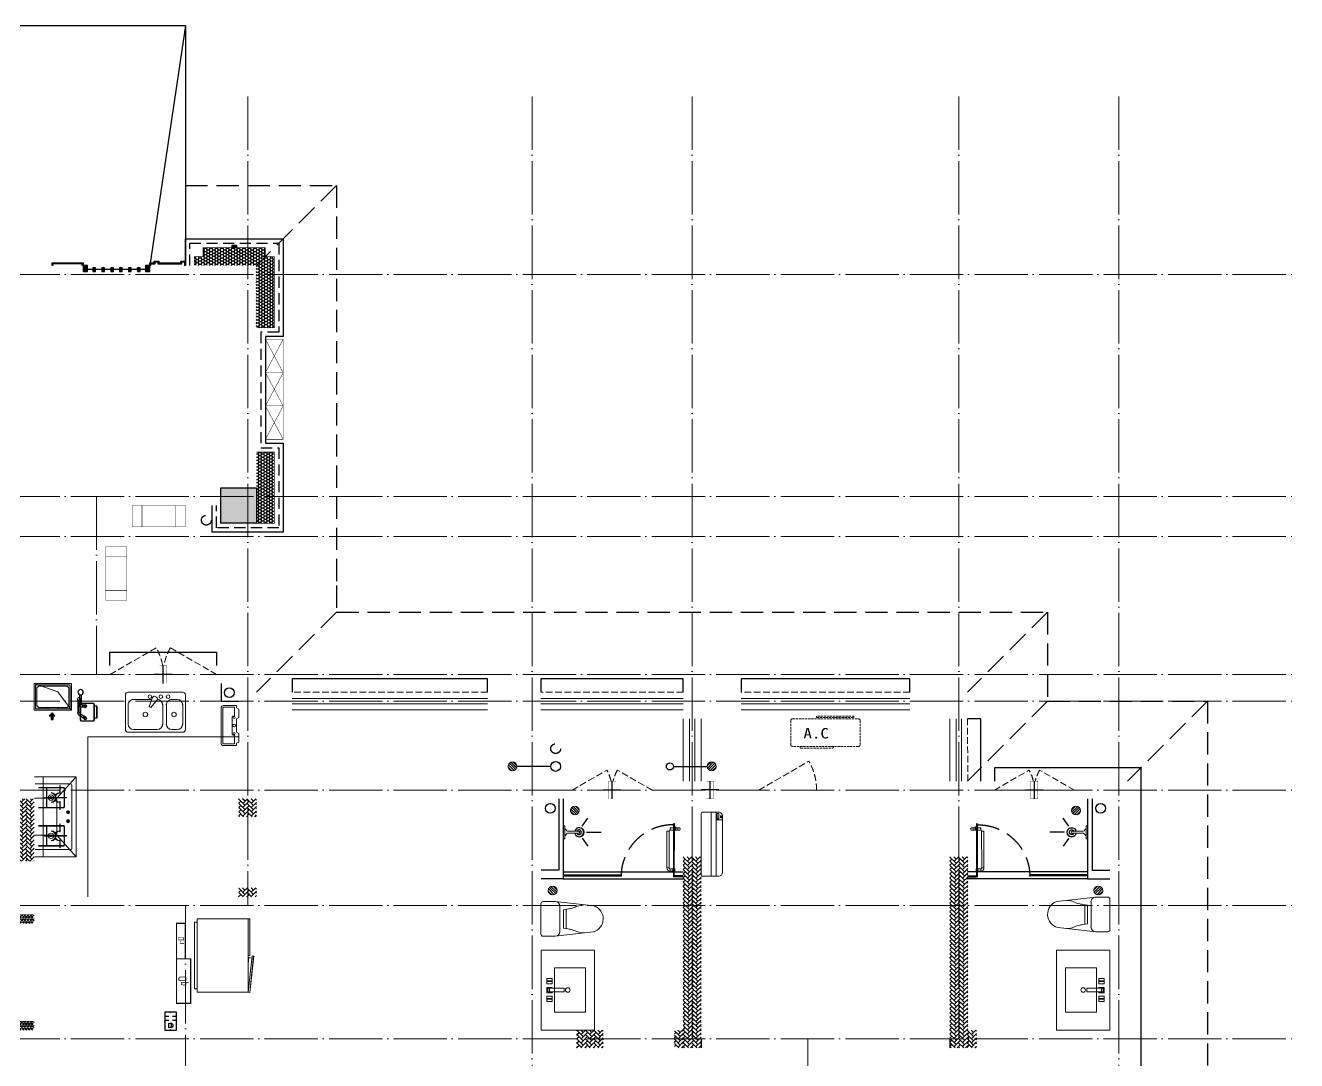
# Model space of a CAD drawing. Extents: x 27938 to 725830, y -209821 to 1628073.
# Drawn here: x 314617 to 328917, y 679314 to 690957 of the extents above; entities that cross this region are included whole.
import ezdxf
from ezdxf.enums import TextEntityAlignment as Align

# ---------------------------------------------------------------- set-up
doc = ezdxf.new("R2010")
doc.units = 0
doc.header["$LTSCALE"] = 1000
doc.header["$MEASUREMENT"] = 0
for name, pattern in [('DASH', [0.35, 0.25, -0.1]), ('DOTE', [2.42, 2, -0.2, 0.02, -0.2]), ('HIDDEN', [0.375, 0.25, -0.125])]:
    doc.linetypes.add(name, pattern=pattern)
for name, color, linetype in [('A-EQPM-MECH', 191, 'Continuous'), ('AH-FURNITURE', 1, 'Continuous'), ('EQUIP-安防', 3, 'Continuous'), ('IP-bath&kitchen-JOHNSON', 4, 'Continuous'), ('P-bath&kitchen-JOHNSON', 4, 'Continuous'), ('PUB_TEXT', 4, 'Continuous'), ('VPIPE-中水', 122, 'Continuous'), ('VPIPE-凝结', 150, 'Continuous'), ('VPIPE-废水', 31, 'Continuous'), ('VPIPE-雨水', 4, 'DASH'), ('保温', 6, 'Continuous'), ('卫生间', 6, 'Continuous'), ('建筑-排气道', 9, 'Continuous'), ('机电标识类', 1, 'Continuous'), ('看线', 251, 'Continuous'), ('立面', 73, 'Continuous'), ('立面-看线', 251, 'Continuous'), ('设备', 253, 'Continuous'), ('铝合金', 144, 'Continuous')]:
    doc.layers.add(name, color=color, linetype=linetype)
for name, color, linetype, lineweight in [('DOTE', 19, 'DOTE', 9), ('EQUIP-消防', 3, 'Continuous', 20), ('LVTRY', 1, 'Continuous', 13), ('PUB_HATCH', 8, 'Continuous', 9), ('WINDOW', 144, 'Continuous', 15), ('平面-栏杆', 135, 'Continuous', 15), ('平面-看线', 45, 'Continuous', 15), ('平面-空调室内机', 176, 'Continuous', 9), ('平面-空调预留孔', 173, 'Continuous', 15), ('空调', 76, 'Continuous', 13), ('立面-洞口示意', 152, 'Continuous', 13)]:
    doc.layers.add(name, color=color, linetype=linetype, lineweight=lineweight)
doc.styles.add('_TEL_DIM', font='SIMPLEX', dxfattribs={"width": 0.8, "height": 3.5, "bigfont": 'HZTXT'})
doc.styles.add('DIM_FONT', font='SIMPLEX.shx', dxfattribs={"width": 0.56})
doc.styles.add('房间名称', font='TSSDENG', dxfattribs={"width": 0.8, "bigfont": 'HZTXT'})
doc.styles.add('黑体', font='')
doc.styles.get('黑体').set_extended_font_data('SimHei')

# ---------------------------------------------------------------- blocks, each defined once
blk = doc.blocks.new('rrrrrrrrrrrra')
for p, q in [((-112, 459), (-112, 324)), ((253, 484), (-87, 484)), ((278, 324), (278, 459)), ((-112, 324), (-64, -103)), ((278, 324), (228, -116)), ((-59, 271), (224, 271)), ((-21, 232), (-34, 154)), ((191, 200), (-26, 200)), ((186, 232), (-21, 232)), ((186, 232), (199, 154))]:
    blk.add_line(p, q)
for centre, radius, start, end in [((-87, 459), 25, 90, 180), ((253, 459), 25, 0, 90), ((-59, 324), 53.3, 180, 270), ((224, 324), 53.3, 270, 0), ((-323, 210), 294, 333.5369, 351.4828), ((488, 210), 294, 188.5172, 206.4631), ((149, -3), 224, 158.5202, 180), ((16, -3), 224, 0, 21.4798), ((84, -64), 153, 195.0773, 340.1181)]:
    blk.add_arc(centre, radius, start, end)
blk = doc.blocks.new('A$C1E0F638F')
for points in [[(500, 435), (500, 85), (0, 85), (0, 435)], [(270, 30), (230, 30), (230, 195), (270, 195)], [(120, 0), (180, 0), (180, 60), (120, 60)], [(147, 55), (153, 55), (153, 5), (147, 5)], [(230, 30), (270, 30), (270, 10), (230, 10)], [(380, 0), (320, 0), (320, 60), (380, 60)], [(353, 55), (347, 55), (347, 5), (353, 5)]]:
    blk.add_lwpolyline(points, close=True)
blk.add_lwpolyline([(270, 60), (280, 60), (280, 0), (220, 0), (220, 60), (230, 60)])
blk.add_circle((250, 236), 26)
blk = doc.blocks.new('$lvtry$00000171')
for p, q in [((-74, 11), (-11, 74)), ((-70, -27), (27, 70)), ((-53, -53), (53, 53)), ((-27, -70), (70, 27)), ((11, -74), (74, -11))]:
    blk.add_line(p, q)
blk.add_circle((0, 0), 75)
blk.add_point((0, 0))
blk = doc.blocks.new('135')
blk.add_hatch(color=256).paths.add_polyline_path([(5, 2), (4, -1), (-5, 2), (-4, 5)])
for p, q in [((-6, 19), (-3, 19)), ((-3, 19), (-6, 19)), ((-6, 3), (5, -2)), ((-6, 3), (-5, 3)), ((-5, 11), (-5, 31)), ((5, 11), (-5, 11)), ((5, 10), (-5, 10)), ((-5, 3), (-4, 6)), ((-4, 6), (5, 2)), ((0, 0), (0, 39)), ((6, 19), (3, 19)), ((3, 19), (6, 19)), ((4, -1), (5, 2)), ((5, 11), (5, 32)), ((4, -1), (6, -2))]:
    blk.add_line(p, q)
for centre, radius, start, end in [((6, 16), 13.5, 151.0147, 204.8403), ((13, 4), 20.5, 163.0924, 182.0012), ((-6, 4), 1, 184.2275, 248.4661), ((-5, 22), 0.5, 335.7643, 151.0147), ((4, 18), 9.42, 155.7643, 171.9773), ((9, 15), 14.6, 166.278, 198.0953), ((14, 4), 19.5, 163.7443, 182.5269), ((-5, 3), 0.5, 181.9385, 247.2597), ((5, 22), 0.5, 29.8425, 204.574), ((-6, 17), 11.7, 10.475, 24.574), ((-6, 15), 12.4, 338.6449, 16.0476), ((29, 7), 24, 172.9439, 199.2318), ((-6, 16), 13.4, 334.9111, 29.8425), ((26, 6), 20.6, 169.1454, 199.9526), ((6, -1), 1.17, 247.4597, 19.9526), ((6, -1), 0.5, 247.4597, 19.2318)]:
    blk.add_arc(centre, radius, start, end)
blk.add_open_spline([(-5, 31), (-4, 31), (-2, 33), (1, 29), (3, 31), (5, 32)], degree=3, knots=[0, 0, 0, 0, 3.066329, 6.218313, 11.124135, 11.124135, 11.124135, 11.124135])
blk = doc.blocks.new('SDFAWERAWER')
at = {"layer": 'LVTRY', "color": 1}
for p, q in [((593941, -1242210), (593784, -1242595)), ((593965, -1242220), (593807, -1242604)), ((593941, -1242210), (593965, -1242220)), ((593988, -1242191), (593978, -1242214)), ((594007, -1242226), (593978, -1242214)), ((594017, -1242203), (593988, -1242191)), ((594016, -1242220), (594027, -1242193)), ((594016, -1242220), (594022, -1242223)), ((594026, -1242204), (594018, -1242222)), ((594018, -1242222), (594021, -1242220)), ((594025, -1242211), (594021, -1242220)), ((594023, -1242221), (594022, -1242223)), ((594022, -1242223), (594024, -1242222)), ((594023, -1242211), (594030, -1242194)), ((594024, -1242221), (594024, -1242222)), ((594025, -1242211), (594031, -1242197)), ((594027, -1242193), (594033, -1242195)), ((594028, -1242234), (594078, -1242255)), ((594030, -1242194), (594031, -1242197)), ((594032, -1242197), (594033, -1242195)), ((594033, -1242195), (594034, -1242197)), ((594034, -1242198), (594034, -1242197)), ((594047, -1242201), (594036, -1242229)), ((594036, -1242229), (594039, -1242230)), ((594037, -1242211), (594088, -1242232)), ((594039, -1242230), (594045, -1242214)), ((594039, -1242230), (594042, -1242228)), ((594042, -1242228), (594051, -1242205)), ((594050, -1242202), (594043, -1242218)), ((594047, -1242201), (594050, -1242202)), ((594050, -1242202), (594051, -1242205)), ((594057, -1242246), (594067, -1242223)), ((593784, -1242595), (593807, -1242604)), ((593803, -1242641), (593813, -1242618)), ((593803, -1242641), (593833, -1242653)), ((593813, -1242618), (593842, -1242630)), ((593842, -1242630), (593833, -1242653)), ((593834, -1242656), (593833, -1242653)), ((593845, -1242629), (593834, -1242656)), ((593836, -1242657), (593834, -1242656)), ((593848, -1242630), (593836, -1242657)), ((593845, -1242629), (593842, -1242630)), ((593848, -1242630), (593845, -1242629)), ((593847, -1242662), (593858, -1242634)), ((593847, -1242662), (593850, -1242663)), ((593850, -1242663), (593861, -1242635)), ((593852, -1242662), (593862, -1242637)), ((593858, -1242634), (593861, -1242635)), ((593861, -1242635), (593862, -1242637))]:
    blk.add_line(p, q, dxfattribs=at)
blk.add_lwpolyline([(593823, -1242717), (594046, -1242174), (594037, -1242170), (593814, -1242713)], close=True, dxfattribs=at)
blk.add_arc((594075, -1242240), 15.3, 281.7932, 33.7019, dxfattribs=at)
for centre, major_axis, start_param, end_param in [((593974, -1242224), (3.93, 9.6), 0, 1.570796), ((593817, -1242608), (13.5, 33.1), 1.570796, 3.141593), ((593817, -1242608), (3.93, 9.6), 1.570796, 3.141593)]:
    blk.add_ellipse(centre, major_axis=major_axis, ratio=1, start_param=start_param, end_param=end_param, dxfattribs=at)
at = {"layer": 'P-bath&kitchen-JOHNSON', "color": 8, "linetype": 'DASH'}
blk.add_arc((593810, -1242714), 586, 67.5369, 157.1325, dxfattribs=at)
at = {"layer": 'LVTRY', "color": 1, "xscale": -1, "rotation": 157.7329157530927}
blk.add_blockref('135', (594045, -1242162), dxfattribs=at)
blk = doc.blocks.new('A$C5DCB2F21')
at = {"layer": 'IP-bath&kitchen-JOHNSON', "color": 8}
for p, q in [((-68, -213), (-158, -275)), ((0, -261), (0, -425)), ((68, -213), (158, -275))]:
    blk.add_line(p, q, dxfattribs=at)
at = {"layer": 'IP-bath&kitchen-JOHNSON', "color": 250}
for centre, major_axis, ratio, start_param, end_param in [((0, -179), (-51, 0), 0.990052, -1.36297, 4.504563), ((0, -178), (-26.8, 0), 0.994812, -1.167677, 4.309269)]:
    blk.add_ellipse(centre, major_axis=major_axis, ratio=ratio, start_param=start_param, end_param=end_param, dxfattribs=at)
at = {"layer": 'LVTRY', "color": 1}
for p, q in [((74, 0), (-74, 0)), ((-10, -174), (-10, -49)), ((11, -174), (11, -49))]:
    blk.add_line(p, q, dxfattribs=at)
blk.add_lwpolyline([(74, 0), (74, -16), (-74, -16), (-74, 0)], dxfattribs=at)
for points in [[(-26, -31, -0.364142), (-38, -16, -0.020495)], [(-10, -49, 0.214893), (-26, -31, 7.649644)], [(11, -49, -0.21439), (26, -31, -7.649644)], [(26, -31, 0.364142), (38, -16, 0.020495)]]:
    blk.add_lwpolyline(points, format="xyb", dxfattribs=at)
blk.add_arc((0, -174), 10.5, 180, 0, dxfattribs=at)
for centre, major_axis, ratio, start_param, end_param in [((0, -181), (53.6, 0), 0.987577, 1.76809, 7.656688), ((-12, -165), (0, 1.43), 0.85, -1.570796, 4.712389), ((-12, -189), (0, 1.43), 0.85, 4.712389, 10.995574), ((12, -165), (0, 1.43), 0.85, 4.712389, 10.995574), ((12, -189), (0, 1.43), 0.85, 4.712389, 10.995574)]:
    blk.add_ellipse(centre, major_axis=major_axis, ratio=ratio, start_param=start_param, end_param=end_param, dxfattribs=at)
blk = doc.blocks.new('GDGDRGDGRD')
at = {"layer": 'IP-bath&kitchen-JOHNSON'}
for p, q in [((490533, 524228), (491883, 524228)), ((490533, 524193), (491183, 524193)), ((490533, 524183), (491183, 524183)), ((490533, 524148), (491883, 524148)), ((491183, 524183), (491183, 524193)), ((491883, 524183), (491783, 524183)), ((491783, 524173), (491783, 524183)), ((491883, 524173), (491783, 524173))]:
    blk.add_line(p, q, dxfattribs=at)
at = {"layer": 'IP-bath&kitchen-JOHNSON', "color": 8}
for points in [[(490533, 525048), (490533, 524148), (490283, 524148)], [(490483, 525048), (490483, 524248), (490283, 524248)]]:
    blk.add_lwpolyline(points, dxfattribs=at)
at = {"layer": 'LVTRY', "color": 1}
blk.add_lwpolyline([(490883, 522448), (490283, 522448), (490283, 523348), (490883, 523348)], close=True, dxfattribs=at)
at = {"layer": 'IP-bath&kitchen-JOHNSON'}
for name, p, rotation in [('A$C5DCB2F21', (490533, 524673), 90.008488524447), ('SDFAWERAWER', (-528536, 1449334), 22.25976934310711)]:
    blk.add_blockref(name, p, dxfattribs=dict(at, rotation=rotation))
at = {"layer": 'LVTRY', "xscale": -0.6666666667107826, "yscale": 0.6666666667107826}
for p in [(490663, 524918), (490413, 524018)]:
    blk.add_blockref('$lvtry$00000171', p, dxfattribs=at)
at = {"layer": 'LVTRY', "color": 1, "extrusion": (0, 0, -1), "xscale": -1, "zscale": -1, "rotation": 270}
blk.add_blockref('rrrrrrrrrrrra', (-490766, 523666), dxfattribs=at)
at = {"layer": 'LVTRY', "color": 1, "xscale": -1, "rotation": 270}
blk.add_blockref('A$C1E0F638F', (490347, 522649), dxfattribs=at)
blk = doc.blocks.new('FSFSFSFS')
at = {"layer": 'IP-bath&kitchen-JOHNSON'}
for p, q in [((496432, 524228), (495082, 524228)), ((495082, 524183), (495182, 524183)), ((495082, 524173), (495182, 524173)), ((496432, 524148), (495082, 524148)), ((495182, 524173), (495182, 524183)), ((496432, 524193), (495782, 524193)), ((495782, 524183), (495782, 524193)), ((496432, 524183), (495782, 524183))]:
    blk.add_line(p, q, dxfattribs=at)
at = {"layer": 'IP-bath&kitchen-JOHNSON', "color": 8}
for points in [[(496432, 525048), (496432, 524148), (496682, 524148)], [(496482, 525048), (496482, 524248), (496682, 524248)]]:
    blk.add_lwpolyline(points, dxfattribs=at)
at = {"layer": 'LVTRY', "color": 1}
blk.add_lwpolyline([(496082, 522448), (496682, 522448), (496682, 523348), (496082, 523348)], close=True, dxfattribs=at)
at = {"layer": 'IP-bath&kitchen-JOHNSON', "xscale": -1}
for name, p, rotation in [('SDFAWERAWER', (1515501, 1449334), 337.7402306568929), ('A$C5DCB2F21', (496432, 524673), 269.991511475553)]:
    blk.add_blockref(name, p, dxfattribs=dict(at, rotation=rotation))
at = {"layer": 'LVTRY', "xscale": 0.6666666667107826, "yscale": 0.6666666667107826}
for p in [(496302, 524918), (496552, 524018)]:
    blk.add_blockref('$lvtry$00000171', p, dxfattribs=at)
at = {"layer": 'LVTRY', "color": 1, "extrusion": (0, 0, -1), "zscale": -1, "rotation": 90.00000000000001}
blk.add_blockref('rrrrrrrrrrrra', (-496199, 523616), dxfattribs=at)
at = {"layer": 'LVTRY', "color": 1, "rotation": 90.00000000000001}
blk.add_blockref('A$C1E0F638F', (496617, 522649), dxfattribs=at)
blk = doc.blocks.new('rtyg7uyhg')
at = {"layer": 'LVTRY'}
for p, q in [((194235, 45489), (193621, 45489)), ((193590, 45458), (193590, 45069)), ((193621, 45131), (193621, 45346)), ((193682, 45407), (193888, 45407)), ((193896, 45430), (193858, 45326)), ((193875, 45316), (193946, 45401)), ((193926, 45440), (193940, 45432)), ((194010, 45346), (194010, 45131)), ((194051, 45131), (194051, 45346)), ((194112, 45407), (194173, 45407)), ((194235, 45346), (194235, 45131)), ((194265, 45069), (194265, 45458)), ((193858, 45326), (193875, 45316)), ((193948, 45069), (193682, 45069)), ((194173, 45069), (194112, 45069)), ((193621, 45039), (194235, 45039))]:
    blk.add_line(p, q, dxfattribs=at)
for centre, radius in [((193866, 45438), 20.5), ((193989, 45438), 20.5), ((194071, 45438), 20.5), ((193815, 45238), 25.6), ((194137, 45238), 25.6)]:
    blk.add_circle(centre, radius, dxfattribs=at)
for centre, radius, start, end in [((193621, 45458), 30.7, 90, 180), ((194235, 45458), 30.7, 360, 90), ((193682, 45346), 61.4, 90, 180), ((193916, 45423), 20.5, 60, 159.4623), ((193930, 45414), 20.5, 320.5377, 60), ((193948, 45346), 61.4, 360, 90), ((194112, 45346), 61.4, 90, 180), ((194173, 45346), 61.4, 360, 90), ((193621, 45069), 30.7, 180, 270), ((193682, 45131), 61.4, 180, 270), ((193948, 45131), 61.4, 270, 360), ((194112, 45131), 61.4, 180, 270), ((194173, 45131), 61.4, 270, 360), ((194235, 45069), 30.7, 270, 360)]:
    blk.add_arc(centre, radius, start, end, dxfattribs=at)
at = {"layer": 'LVTRY', "style": 'DIM_FONT', "width": 0.8, "flags": 9}
for tag in ['YSIZE', 'XSIZE']:
    blk.add_attdef(tag, (193928, 45488), '', height=0.5, rotation=90, dxfattribs=at)
blk = doc.blocks.new('A-Kitchen-7')
at = {"layer": 'LVTRY'}
for p, q in [((-519, 780), (-7, 834)), ((-515, 756), (-519, 780)), ((-4, 811), (-515, 756)), ((515, 756), (-515, 756)), ((-515, 756), (-515, 40)), ((-486, 761), (-485, 756)), ((-29, 767), (-112, 756)), ((-29, 767), (-35, 806)), ((-7, 834), (-4, 811)), ((515, 780), (0, 780)), ((0, 756), (0, 780)), ((515, 756), (515, 780)), ((515, 40), (515, 756)), ((-515, 40), (515, 40))]:
    blk.add_line(p, q, dxfattribs=at)
blk.add_lwpolyline([(-469, 40), (-469, 0), (469, 0), (469, 40)], close=True, dxfattribs=at)
blk = doc.blocks.new('A$C60D053AF')
at = {"layer": 'AH-FURNITURE', "color": 8}
for p, q in [((233, -90), (128, -90)), ((233, -110), (128, -110)), ((193, -71), (328, -71)), ((193, -91), (328, -91)), ((245, -129), (245, -122)), ((265, -129), (265, -122)), ((342, -97), (370, -143)), ((356, -83), (384, -129)), ((255, -281), (255, -251)), ((255, -281), (393, -281)), ((393, -281), (393, -251))]:
    blk.add_line(p, q, dxfattribs=at)
for points in [[(170, -68, 1), (170, -94), (193, -94), (193, -68)], [(234, -251), (414, -251, 0.414214), (424, -241), (424, -111, 0.414214), (414, -101), (234, -101, 0.414214), (224, -111), (224, -241, 0.414214)], [(268, -122), (268, -107, 0.414214), (248, -87), (233, -87), (233, -113), (242, -113), (242, -122)], [(242, -152, 1), (268, -152), (268, -129), (242, -129)], [(384, -161, 1), (402, -143), (386, -127), (368, -145)]]:
    blk.add_lwpolyline(points, format="xyb", close=True, dxfattribs=at)
for centre, radius in [((100, -100), 30), ((255, -152), 15), ((255, -152), 10), ((393, -152), 15), ((393, -152), 10)]:
    blk.add_circle(centre, radius, dxfattribs=at)
for radius in [40, 20]:
    blk.add_arc((328, -111), radius, 45, 90, dxfattribs=at)
blk = doc.blocks.new('FRSDFDGDGDRGDR')
at = {"layer": '平面-空调预留孔'}
for p, q in [((699612, 775044), (699612, 775441)), ((699619, 775448), (699746, 775448)), ((699727, 775349), (699740, 775349)), ((699746, 775448), (699746, 775355)), ((699720, 775342), (699720, 775143)), ((699727, 775136), (699740, 775136)), ((699746, 775130), (699746, 775037)), ((699746, 775037), (699619, 775037))]:
    blk.add_line(p, q, dxfattribs=at)
blk.add_lwpolyline([(699766, 775167), (699793, 775154), (699793, 775057), (699766, 775044), (699766, 775018), (699619, 775018, -0.414214), (699593, 775044), (699593, 775441, -0.414214), (699619, 775468), (699766, 775468), (699766, 775441), (699793, 775428), (699793, 775332), (699766, 775318)], format="xyb", close=True, dxfattribs=at)
for centre, radius in [((699740, 775243), 15.8), ((699740, 775332), 10.6), ((699740, 775154), 10.6)]:
    blk.add_circle(centre, radius, dxfattribs=at)
for centre, start, end in [((699619, 775441), 90, 180), ((699727, 775342), 90, 180), ((699740, 775355), 270, 360), ((699727, 775143), 180, 270), ((699740, 775130), 0, 90), ((699619, 775044), 180, 270)]:
    blk.add_arc(centre, 6.6, start, end, dxfattribs=at)
blk = doc.blocks.new('*U69')
h = blk.add_hatch(color=5)
h.set_gradient(color1=(0, 0, 255), rotation=180, tint=1)
h.paths.add_polyline_path([(0, 0), (-6.35, -6.35), (-6.35, -2.159), (-15, -2.159), (-15, 2.159), (-6.35, 2.159), (-6.35, 6.35)])
at = {"color": 0, "linetype": 'Continuous'}
blk.add_lwpolyline([(0, 0), (-6.35, -6.35), (-6.35, -2.159), (-15, -2.159), (-15, 2.159), (-6.35, 2.159), (-6.35, 6.35)], close=True, dxfattribs=at)
blk = doc.blocks.new('sgrsefv')
at = {"layer": 'PUB_HATCH'}
blk.add_hatch(color=256, dxfattribs=at).paths.add_polyline_path([(1112933, 840916), (1112933, 840646), (1113073, 840646), (1113073, 840661), (1112968, 840661), (1112948, 840681), (1112948, 840881), (1112968, 840901), (1113288, 840901), (1113308, 840881), (1113308, 840681), (1113288, 840661), (1113183, 840661), (1113183, 840646), (1113323, 840646), (1113323, 840916)])
at = {"layer": 'LVTRY', "color": 1}
for p, q in [((1113073, 840661), (1113073, 840646)), ((1113183, 840661), (1113183, 840646))]:
    blk.add_line(p, q, dxfattribs=at)
for points in [[(1112918, 840931), (1113338, 840931), (1113338, 840631), (1112918, 840631)], [(1112933, 840916), (1113323, 840916), (1113323, 840646), (1112933, 840646)], [(1113288, 840661), (1112968, 840661), (1112948, 840681), (1112948, 840881), (1112968, 840901), (1113288, 840901), (1113308, 840881), (1113308, 840681), (1113288, 840661)]]:
    blk.add_lwpolyline(points, close=True, dxfattribs=at)
at = {"layer": '立面-洞口示意'}
blk.add_lwpolyline([(1112918, 840931), (1113182, 840837), (1113338, 840631)], dxfattribs=at)
at = {"layer": '建筑-排气道', "xscale": -5, "yscale": 5, "zscale": 5, "rotation": 270}
blk.add_blockref('*U69', (1113118, 840599), dxfattribs=at)
blk = doc.blocks.new('GDGDGDRGDG')
at = {"layer": 'IP-bath&kitchen-JOHNSON', "color": 8}
blk.add_lwpolyline([(500282, 526348), (500282, 526148), (500082, 526148)], dxfattribs=at)
at = {"layer": 'LVTRY', "color": 251}
for p, q in [((502128, 525056), (501912, 525298)), ((502382, 525298), (501912, 525298)), ((501912, 525298), (501912, 524398)), ((502282, 524398), (502282, 525298)), ((502382, 525056), (502128, 525056)), ((502128, 525056), (502128, 524640)), ((501912, 524398), (502128, 524640)), ((502128, 524640), (502382, 524640)), ((501912, 524398), (502382, 524398))]:
    blk.add_line(p, q, dxfattribs=at)
at = {"layer": 'LVTRY'}
for p, q in [((501962, 524488), (501962, 525208)), ((501972, 525218), (502372, 525218)), ((502042, 525168), (502042, 524958)), ((502047, 525168), (502047, 524958)), ((502337, 525178), (502052, 525178)), ((502337, 525173), (502052, 525173)), ((502093, 525198), (502093, 525108)), ((502097, 525198), (502093, 525198)), ((502093, 525108), (502097, 525108)), ((502097, 525108), (502097, 525198)), ((502242, 524958), (502242, 525168)), ((502247, 524958), (502247, 525168)), ((502282, 525208), (502282, 524488)), ((502022, 525066), (502150, 525066)), ((502022, 525061), (502022, 525066)), ((502150, 525061), (502022, 525061)), ((502052, 524953), (502337, 524953)), ((502093, 524928), (502093, 525018)), ((502093, 525018), (502097, 525018)), ((502097, 525018), (502097, 524928)), ((502267, 525066), (502140, 525066)), ((502140, 525066), (502140, 525061)), ((502140, 525061), (502267, 525061)), ((502150, 525066), (502150, 525061)), ((502267, 525061), (502267, 525066)), ((502282, 524640), (502282, 525056)), ((501983, 524898), (502022, 524898)), ((502002, 524879), (502002, 524918)), ((502002, 524779), (502002, 524818)), ((502052, 524948), (502337, 524948)), ((502097, 524928), (502093, 524928)), ((501983, 524798), (502022, 524798)), ((502042, 524528), (502042, 524738)), ((502047, 524528), (502047, 524738)), ((502052, 524748), (502337, 524748)), ((502052, 524743), (502337, 524743)), ((502093, 524768), (502093, 524678)), ((502097, 524768), (502093, 524768)), ((502093, 524678), (502097, 524678)), ((502097, 524678), (502097, 524768)), ((502242, 524738), (502242, 524528)), ((502247, 524738), (502247, 524528)), ((502150, 524636), (502022, 524636)), ((502022, 524636), (502022, 524631)), ((502022, 524631), (502150, 524631)), ((502093, 524498), (502093, 524588)), ((502093, 524588), (502097, 524588)), ((502097, 524588), (502097, 524498)), ((502140, 524631), (502140, 524636)), ((502140, 524636), (502267, 524636)), ((502267, 524631), (502140, 524631)), ((502150, 524631), (502150, 524636)), ((502267, 524636), (502267, 524631)), ((502372, 524478), (501972, 524478)), ((502337, 524523), (502052, 524523)), ((502337, 524518), (502052, 524518)), ((502097, 524498), (502093, 524498))]:
    blk.add_line(p, q, dxfattribs=at)
blk.add_lwpolyline([(501782, 523948), (501782, 525748), (500082, 525748)], dxfattribs=at)
for centre, radius in [((502195, 525063), 29.7), ((502195, 525063), 11.7), ((502002, 524898), 17), ((502002, 524798), 17), ((502195, 524633), 29.7), ((502195, 524633), 11.7)]:
    blk.add_circle(centre, radius, dxfattribs=at)
for centre, radius, start, end in [((501972, 525208), 10, 90, 180), ((502052, 525168), 10, 90, 180), ((502052, 525168), 5, 90, 180), ((502095, 525063), 56.7, 2.2742, 87.7258), ((502095, 525063), 52.2, 2.4704, 87.5296), ((502195, 525063), 56.7, 92.2742, 177.7258), ((502195, 525063), 52.2, 92.4704, 177.5296), ((502237, 525168), 10, 0, 90), ((502237, 525168), 5, 0, 90), ((502272, 525208), 10, 0, 90), ((502052, 524958), 10, 180, 270), ((502052, 524958), 5, 180, 270), ((502095, 525063), 56.7, 272.2742, 357.7258), ((502095, 525063), 52.2, 272.4704, 357.5296), ((502195, 525063), 56.7, 182.2742, 267.7258), ((502195, 525063), 52.2, 182.4704, 267.5296), ((502237, 524958), 5, 270, 0), ((502237, 524958), 10, 270, 0), ((502052, 524738), 10, 90, 180), ((502052, 524738), 5, 90, 180), ((502095, 524633), 56.7, 2.2742, 87.7258), ((502095, 524633), 52.2, 2.4704, 87.5296), ((502195, 524633), 56.7, 92.2742, 177.7258), ((502195, 524633), 52.2, 92.4704, 177.5296), ((502237, 524738), 10, 0, 90), ((502237, 524738), 5, 0, 90), ((502052, 524528), 10, 180, 270), ((502052, 524528), 5, 180, 270), ((502095, 524633), 56.7, 272.2742, 357.7258), ((502095, 524633), 52.2, 272.4704, 357.5296), ((502195, 524633), 56.7, 182.2742, 267.7258), ((502195, 524633), 52.2, 182.4704, 267.5296), ((502237, 524528), 5, 270, 0), ((502237, 524528), 10, 270, 0), ((501972, 524488), 10, 180, 270), ((502272, 524488), 10, 270, 0)]:
    blk.add_arc(centre, radius, start, end, dxfattribs=at)
at = {"xscale": -1}
for name, p in [('rtyg7uyhg', (694948, 480760)), ('sgrsefv', (1615301, -314583)), ('FRSDFDGDGDRGDR', (1199875, -249369))]:
    blk.add_blockref(name, p, dxfattribs=at)
at = {"rotation": 270}
blk.add_blockref('A$C60D053AF', (501962, 526348), dxfattribs=at)
at = {"layer": 'LVTRY', "color": 1, "extrusion": (0, 0, -1), "xscale": -0.7999999999883585, "yscale": 0.7999999999883585, "zscale": -0.7999999999883585, "rotation": 270}
blk.add_blockref('A-Kitchen-7', (-500582, 523286), dxfattribs=at)
blk = doc.blocks.new('A$C001338C2')
for p, q in [((0, 249), (0, 22)), ((845, 304), (55, 304)), ((109, 215), (109, 304)), ((900, 22), (900, 249)), ((22, 0), (878, 0))]:
    blk.add_line(p, q)
at = {"lineweight": 5}
for p, q in [((900, 215), (0, 215)), ((900, 143), (0, 143))]:
    blk.add_line(p, q, dxfattribs=at)
for points in [[(89, 226), (22, 226, -0.414214), (17, 232), (17, 243, -0.414214), (22, 249), (89, 249, -0.414214), (95, 243), (95, 232, -0.414214)], [(73, 275), (57, 275, -0.414214), (51, 281), (51, 283, -0.414214), (57, 289), (73, 289, -0.414214), (79, 283), (79, 281, -0.414214)]]:
    blk.add_lwpolyline(points, format="xyb", close=True)
for centre, radius, start, end in [((55, 249), 55, 90, 180), ((845, 249), 55, 360, 90), ((22, 22), 22, 180, 270), ((878, 22), 22, 270, 360)]:
    blk.add_arc(centre, radius, start, end)
blk = doc.blocks.new('dongkong')
blk.add_wipeout([(-603756, 210771), (-603756, 210571), (-603836, 210571), (-603836, 210771)])
at = {"layer": '机电标识类', "color": 250, "linetype": 'DASH', "ltscale": 400}
for p, q in [((-603896, 210671), (-603696, 210671)), ((-603796, 210771), (-603796, 210571))]:
    blk.add_line(p, q, dxfattribs=at)
at = {"layer": '空调', "color": 6, "linetype": 'DASH', "const_width": 2}
blk.add_lwpolyline([(-603756, 210771), (-603756, 210571), (-603836, 210571), (-603836, 210771)], close=True, dxfattribs=at)
blk = doc.blocks.new('A$C263B1184')
at = {"layer": '保温', "linetype": 'ByBlock', "ltscale": 10}
h = blk.add_hatch(dxfattribs=at)
h.set_pattern_fill('AR-HBONE', color=251, scale=55)
h.set_pattern_definition([(45, (-1012960.393, -342660.66), (0, 47.4157523), [100.584, -33.528]), (135, (-1012936.685, -342636.954), (3e-15, 47.4157523), [100.584, -33.528])])
h.paths.add_polyline_path([(-3700, 8800), (-3700, 9000), (-3900, 9000), (-3900, 8800)])
h = blk.add_hatch(dxfattribs=at)
h.set_pattern_fill('AR-HBONE', color=251, scale=55)
h.set_pattern_definition([(45, (-503782.47, -516048.46), (0, 47.4157523), [100.584, -33.528]), (135, (-503758.762, -516024.753), (3e-15, 47.4157523), [100.584, -33.528])])
h.paths.add_polyline_path([(-1200, 8300), (-1200, 9000), (-1400, 9000), (-1400, 8300)])
h = blk.add_hatch(dxfattribs=at)
h.set_pattern_fill('AR-HBONE', color=251, scale=55)
h.set_pattern_definition([(45, (-1020960.394, -343310.663), (0, 47.4157523), [100.584, -33.528]), (135, (-1020936.686, -343286.955), (3e-15, 47.4157523), [100.584, -33.528])])
h.paths.add_polyline_path([(-11700, 6200), (-11700, 8350), (-11900, 8350), (-11900, 6200)])
h = blk.add_hatch(dxfattribs=at)
h.set_pattern_fill('AR-HBONE', color=251, scale=55)
h.set_pattern_definition([(45, (-1017960.394, -343310.663), (0, 47.4157523), [100.584, -33.528]), (135, (-1017936.686, -343286.955), (3e-15, 47.4157523), [100.584, -33.528])])
h.paths.add_polyline_path([(-8700, 6200), (-8700, 8350), (-8900, 8350), (-8900, 6200)])
h = blk.add_hatch(dxfattribs=at)
h.set_pattern_fill('AR-HBONE', color=251, scale=55)
h.set_pattern_definition([(45, (-1012960.295, -343660.66), (0, 47.4157523), [100.584, -33.528]), (135, (-1012936.587, -343636.954), (3e-15, 47.4157523), [100.584, -33.528])])
h.paths.add_polyline_path([(-3700, 7900), (-3700, 8000), (-3900, 8000), (-3900, 7900)])
at = {"layer": '保温', "linetype": 'Continuous', "ltscale": 10}
h = blk.add_hatch(dxfattribs=at)
h.set_pattern_fill('HEX', color=251, scale=10, angle=90, style=0)
h.set_pattern_definition([(90, (-503782.47, -517398.46), (-16.49778, 1e-15), [9.525, -19.05]), (210, (-503782.47, -517398.46), (8.24889, -14.2874966), [9.525, -19.05]), (150, (-503782.47, -517388.935), (-8.24889, -14.2874966), [9.525, -19.05])])
h.paths.add_polyline_path([(-1200, 7600), (-1200, 7700), (-1400, 7700), (-1400, 7600)])
h = blk.add_hatch(dxfattribs=at)
h.set_pattern_fill('HEX', color=251, scale=10, angle=90, style=0)
h.set_pattern_definition([(90, (-503782.47, -518598.46), (-16.49778, 1e-15), [9.525, -19.05]), (210, (-503782.47, -518598.46), (8.24889, -14.2874966), [9.525, -19.05]), (150, (-503782.47, -518588.935), (-8.24889, -14.2874966), [9.525, -19.05])])
h.paths.add_polyline_path([(-1200, 6400), (-1200, 6500), (-1400, 6500), (-1400, 6400)])
at = {"layer": '保温', "linetype": 'ByBlock', "ltscale": 10}
h = blk.add_hatch(dxfattribs=at)
h.set_pattern_fill('AR-HBONE', color=251, scale=55)
h.set_pattern_definition([(45, (-1021060.394, -345260.66), (0, 47.4157523), [100.584, -33.528]), (135, (-1021036.686, -345236.954), (3e-15, 47.4157523), [100.584, -33.528])])
h.paths.add_polyline_path([(-11900, 6200), (-11900, 6400), (-12000, 6400), (-12000, 6200)])
h = blk.add_hatch(dxfattribs=at)
h.set_pattern_fill('AR-HBONE', color=251, scale=55)
h.set_pattern_definition([(45, (-1017760.394, -345260.66), (0, 47.4157523), [100.584, -33.528]), (135, (-1017736.686, -345236.954), (3e-15, 47.4157523), [100.584, -33.528])])
h.paths.add_polyline_path([(-8600, 6200), (-8600, 6400), (-8700, 6400), (-8700, 6200)])
h = blk.add_hatch(dxfattribs=at)
h.set_pattern_fill('AR-HBONE', color=251, scale=55)
h.set_pattern_definition([(45, (-1016860.394, -345260.66), (0, 47.4157523), [100.584, -33.528]), (135, (-1016836.686, -345236.954), (3e-15, 47.4157523), [100.584, -33.528])])
h.paths.add_polyline_path([(-7500, 6200), (-7500, 6400), (-7800, 6400), (-7800, 6200)])
at = {"layer": '保温', "color": 251, "linetype": 'ByBlock', "ltscale": 10}
for p, q in [((-11700, 6300), (-11700, 6200)), ((-8900, 6300), (-8900, 6200))]:
    blk.add_line(p, q, dxfattribs=at)
blk = doc.blocks.new('A$C341176C1')
at = {"layer": '设备', "color": 3, "const_width": 5}
blk.add_lwpolyline([(-240, -200), (0, -200), (0, -800), (-240, -800)], close=True, dxfattribs=at)
for points in [[(-240, -312), (0, -312)], [(-240, -688), (0, -688)]]:
    blk.add_lwpolyline(points, dxfattribs=at)
blk = doc.blocks.new('GDRDADWDAD')
at = {"layer": 'DOTE', "linetype": 'DOTE', "ltscale": 0.3}
for p, q in [((317117, 690157), (317117, 681057)), ((320317, 690157), (320317, 671157)), ((322117, 690157), (322117, 679557)), ((325117, 690157), (325117, 679557)), ((326917, 690157), (326917, 671157)), ((270117, 688157), (328917, 688157)), ((270117, 685657), (328917, 685657)), ((315417, 685657), (315417, 683657)), ((270117, 685207), (328917, 685207)), ((270117, 683657), (328917, 683657)), ((270117, 683357), (328917, 683357)), ((270117, 682357), (328917, 682357)), ((270117, 681057), (328917, 681057)), ((316417, 681057), (316417, 671157)), ((270117, 679557), (328917, 679557)), ((323417, 679557), (323417, 671157))]:
    blk.add_line(p, q, dxfattribs=at)
blk = doc.blocks.new('HFGHFHF')
at = {"layer": '卫生间', "color": 159, "linetype": 'DASH', "true_color": 0x22346e}
for p, q in [((280917, 689157), (281817, 688257)), ((272917, 684357), (273817, 683457)), ((280917, 684357), (281817, 683457)), ((271117, 683357), (272017, 682457)), ((272917, 683357), (273817, 682457))]:
    blk.add_line(p, q, dxfattribs=at)
blk.add_lwpolyline([(282617, 689157), (280917, 689157), (280917, 684657), (280917, 684657), (280917, 684357), (272917, 684357), (272917, 683357), (271117, 683357), (271117, 673357), (273767, 673357), (273767, 672157), (297867, 672157), (297867, 673357), (299517, 673357)], dxfattribs=at)
blk = doc.blocks.new('$equip$00002628')
at = {"linetype": 'Continuous'}
for p, q in [((-0.625, 0.415), (0.625, 0.415)), ((-0.625, -0.415), (-0.625, 0.415)), ((-0.472, 0.01), (-0.409, 0.01)), ((-0.446, -0.138), (-0.395, 0.058)), ((-0.395, 0.058), (-0.395, 0.058)), ((-0.395, 0.058), (-0.206, 0.058)), ((-0.206, 0.058), (-0.155, -0.138)), ((-0.191, 0.01), (-0.129, 0.01)), ((0.071, 0.129), (0.071, 0.415)), ((0.35, 0.129), (0.35, 0.415)), ((0.625, 0.415), (0.625, -0.415)), ((0.625, -0.415), (-0.625, -0.415)), ((-0.155, -0.138), (-0.446, -0.138)), ((0.071, -0.415), (0.071, -0.129)), ((0.35, -0.415), (0.35, -0.129))]:
    blk.add_line(p, q, dxfattribs=at)
at = {"const_width": 0.05}
blk.add_lwpolyline([(-0.625, 0.415), (0.625, 0.415), (0.625, -0.415), (-0.625, -0.415), (-0.625, 0.415), (0.625, 0.415)], dxfattribs=at)
at = {"linetype": 'Continuous'}
blk.add_arc((-0.3, -0.011), 0.173, 6.98974, 173.01026, dxfattribs=at)
for p in [(-0.625, 0), (0, 0.415), (0, -0.415), (0.625, 0)]:
    blk.add_point(p)
at = {"color": 7, "style": '_TEL_DIM', "flags": 1}
blk.add_attdef('A', text='', height=0.000025, dxfattribs=at).set_placement((0, 0), align=Align.MIDDLE_CENTER)
blk = doc.blocks.new('GDGRDGDRGDFD')
at = {"layer": 'EQUIP-消防', "const_width": 12.8}
blk.add_lwpolyline([(136867, 335508), (136367, 335508), (136367, 335348), (136867, 335348)], close=True, dxfattribs=at)
at = {"layer": 'PUB_TEXT', "color": 7, "true_color": 0xffffff, "style": '房间名称', "width": 0.8}
blk.add_text('qD', height=90, dxfattribs=at).set_placement((136565, 335396))
blk = doc.blocks.new('FSFSFSFSEG')
at = {"layer": 'EQUIP-消防', "const_width": 12.8}
blk.add_lwpolyline([(136867, 335153), (136467, 335153), (136467, 335053), (136867, 335053)], close=True, dxfattribs=at)
at = {"layer": 'PUB_TEXT', "color": 7, "true_color": 0xffffff, "style": '房间名称', "width": 0.8}
blk.add_text('rD', height=64.8, dxfattribs=at).set_placement((136634, 335069))
blk = doc.blocks.new('HFHFHTFCD')
at = {"rotation": 90}
for name, p in [('FSFSFSFSEG', (651469, 235157)), ('GDGRDGDRGDFD', (651824, 234757))]:
    blk.add_blockref(name, p, dxfattribs=at)
at = {"layer": 'EQUIP-安防', "xscale": -160, "yscale": 160, "zscale": 160, "rotation": 270}
blk.add_blockref('$equip$00002628', (316250, 370924), dxfattribs=at)
blk = doc.blocks.new('gsergvr')
at = {"layer": '平面-空调预留孔', "linetype": 'DASH', "ltscale": 0.1}
for p, q in [((34075, 17176), (34075, 17166)), ((34448, 17166), (34448, 17176)), ((34085, 17156), (34438, 17156))]:
    blk.add_line(p, q, dxfattribs=at)
blk.add_lwpolyline([(34729, 17176), (33989, 17176, -0.414214), (33969, 17196), (33969, 17466, -0.414214), (33989, 17486), (34729, 17486, -0.414214), (34749, 17466), (34749, 17196, -0.414214)], format="xyb", close=True, dxfattribs=at)
blk.add_lwpolyline([(34679, 17515), (34260, 17515), (34260, 17500), (34679, 17500)], close=True, dxfattribs=at)
for centre, start, end in [((34085, 17166), 180, 270), ((34438, 17166), 270, 0)]:
    blk.add_arc(centre, 10, start, end, dxfattribs=at)
at = {"layer": '平面-空调预留孔', "color": 251, "linetype": 'DASH', "ltscale": 0.1, "true_color": 0x636466, "style": '黑体', "width": 1.2}
blk.add_text('A.C', height=117, dxfattribs=at).set_placement((34111, 17265))
blk = doc.blocks.new('rtyryrtyeeretee')
at = {"layer": '平面-空调预留孔'}
blk.add_blockref('gsergvr', (635673, 326706), dxfattribs=at)
blk = doc.blocks.new('A$C028C60F5')
at = {"color": 6}
blk.add_lwpolyline([(400, 0), (0, 0), (0, -400), (400, -400)], close=True, dxfattribs=at)
at = {"layer": 'PUB_HATCH'}
blk.add_solid([(0, -400), (400, -400), (0, 0), (400, 0)], dxfattribs=at)
blk = doc.blocks.new('A$C3EFA6995')
for p in [(9700, -2400), (15900, -2400)]:
    blk.add_blockref('A$C028C60F5', p)

msp = doc.modelspace()

# ---------------------------------------------------------------- hatches: boundary and pattern name
at = {"layer": '立面'}
h = msp.add_hatch(dxfattribs=at)
h.set_pattern_fill('ANSI31', color=251, scale=2)
h.set_pattern_definition([(45, (-577433.4547, -107108.3295), (-2.24506403, 2.24506403), [])])
h.paths.add_polyline_path([(316991.3, 688457.2), (316941.3, 688457.2), (316941.3, 688487.2), (316991.3, 688487.2)])
h = msp.add_hatch(dxfattribs=at)
h.set_pattern_fill('ANSI31', color=251, scale=2)
h.set_pattern_definition([(45, (-577633.4547, -108177.829), (-2.24506403, 2.24506403), [])])
edge = h.paths.add_edge_path()
edge.add_line((315266.6, 688257.2), (315256.6, 688257.2))
edge.add_line((315256.6, 688257.2), (315256.6, 688277.2))
edge.add_line((315256.6, 688277.2), (314926.6, 688277.2))
edge.add_line((314926.6, 688277.2), (314926.6, 688257.3))
edge.add_line((314926.6, 688257.3), (314916.6, 688257.2))
edge.add_line((314916.6, 688257.2), (314916.6, 688287.2))
edge.add_line((314916.6, 688287.2), (315266.6, 688287.2))
edge.add_line((315266.6, 688287.2), (315266.6, 688257.2))
h = msp.add_hatch(dxfattribs=at)
h.set_pattern_fill('ANSI31', color=251, scale=2)
h.set_pattern_definition([(45, (-389425.706, -266823.1597), (-2.24506403, 2.24506403), [])])
h.paths.add_polyline_path([(316416.3, 688257.3), (316016.6, 688257.3), (316016.6, 688287.3), (316066.6, 688287.3), (316066.6, 688307.4), (316116.6, 688307.4), (316116.6, 688287.4), (316366.5, 688287.1), (316366.6, 688307.4), (316416.3, 688307.4)])
h.paths.add_polyline_path([(316406.3, 688257.3), (316026.6, 688257.3), (316026.6, 688277.3), (316076.6, 688277.3), (316076.6, 688297.4), (316106.6, 688297.4), (316106.6, 688277.4), (316376.4, 688277.1), (316376.5, 688297.4), (316406.3, 688297.4)])
h = msp.add_hatch(dxfattribs=at)
h.set_pattern_fill('ANSI31', color=251, scale=2)
h.set_pattern_definition([(45, (-388785.9383, -266823.3383), (-2.24506403, 2.24506403), [])])
h.paths.add_polyline_path([(315316.6, 688257.2), (315266.6, 688257.2), (315266.6, 688190.5), (315316.6, 688190.5)])
h = msp.add_hatch(dxfattribs=at)
h.set_pattern_fill('ANSI31', color=251, scale=2)
h.set_pattern_definition([(45, (-388875.941, -266823.3472), (-2.24506403, 2.24506403), [])])
h.paths.add_polyline_path([(315406.6, 688230.2), (315376.6, 688230.2), (315376.6, 688190.5), (315406.6, 688190.5)])
h = msp.add_hatch(dxfattribs=at)
h.set_pattern_fill('ANSI31', color=251, scale=2)
h.set_pattern_definition([(45, (-388975.941, -266823.3463), (-2.24506403, 2.24506403), [])])
h.paths.add_polyline_path([(315506.6, 688230.2), (315476.6, 688230.2), (315476.6, 688190.5), (315506.6, 688190.5)])
h = msp.add_hatch(dxfattribs=at)
h.set_pattern_fill('ANSI31', color=251, scale=2)
h.set_pattern_definition([(45, (-389075.941, -266823.3454), (-2.24506403, 2.24506403), [])])
h.paths.add_polyline_path([(315606.6, 688230.2), (315576.6, 688230.2), (315576.6, 688190.5), (315606.6, 688190.5)])
h = msp.add_hatch(dxfattribs=at)
h.set_pattern_fill('ANSI31', color=251, scale=2)
h.set_pattern_definition([(45, (-389175.941, -266823.3444), (-2.24506403, 2.24506403), [])])
h.paths.add_polyline_path([(315706.6, 688230.2), (315676.6, 688230.2), (315676.6, 688190.5), (315706.6, 688190.5)])
h = msp.add_hatch(dxfattribs=at)
h.set_pattern_fill('ANSI31', color=251, scale=2)
h.set_pattern_definition([(45, (-389275.941, -266823.3435), (-2.24506403, 2.24506403), [])])
h.paths.add_polyline_path([(315806.6, 688230.2), (315776.6, 688230.2), (315776.6, 688190.5), (315806.6, 688190.5)])
h = msp.add_hatch(dxfattribs=at)
h.set_pattern_fill('ANSI31', color=251, scale=2)
h.set_pattern_definition([(45, (-389375.941, -266823.3426), (-2.24506403, 2.24506403), [])])
h.paths.add_polyline_path([(315906.6, 688230.2), (315876.6, 688230.2), (315876.6, 688190.5), (315906.6, 688190.5)])
h = msp.add_hatch(dxfattribs=at)
h.set_pattern_fill('ANSI31', color=251, scale=2)
h.set_pattern_definition([(45, (-389485.9416, -266823.342), (-2.24506403, 2.24506403), [])])
h.paths.add_polyline_path([(316016.6, 688257.2), (315966.6, 688257.2), (315966.6, 688190.5), (316016.6, 688190.5)])
at = {"layer": '立面-看线'}
h = msp.add_hatch(dxfattribs=at)
h.set_pattern_fill('HONEY', color=256, scale=13)
h.set_pattern_definition([(0, (-144800.637, 156240.446), (30.95625, 17.872595), [20.6375, -41.275]), (120, (-144800.637, 156240.446), (-30.9562463, 17.8726014), [20.6375, -41.275]), (60, (-144800.637, 156240.446), (3.7e-06, 35.7451964), [-41.275, 20.6375])])
h.paths.add_polyline_path([(316616.3, 688357.2), (316616.3, 688457.2), (317316.3, 688457.2), (317316.3, 688357.2), (317416.3, 688357.2), (317416.3, 687557.2), (317216.6, 687557.2), (317216.6, 688257.2), (316517.2, 688257.2), (316517.2, 688357.2)])
h = msp.add_hatch(dxfattribs=at)
h.set_pattern_fill('HONEY', color=256, scale=13)
h.set_pattern_definition([(0, (-144900, 153140.447), (30.95625, 17.872595), [20.6375, -41.275]), (120, (-144900, 153140.447), (-30.9562463, 17.8726014), [20.6375, -41.275]), (60, (-144900, 153140.447), (3.7e-06, 35.7451964), [-41.275, 20.6375])])
h.paths.add_polyline_path([(317216.6, 685557.2), (317216.6, 685557.2), (317216.6, 686157.2), (317416, 686157.2), (317416, 685357.2), (317216.6, 685357.2)])

# ---------------------------------------------------------------- linework, layer by layer
at = {"color": 1, "const_width": 8}
for points in [[(317216.6, 687557.2), (317416.3, 687557.2), (317416.3, 688357.2), (317316.3, 688357.2), (317316.3, 688457.2), (317026.3, 688457.2), (317026.3, 688457.2), (316906.3, 688457.2), (316906.3, 688457.2), (316616.3, 688457.2), (316616.3, 688357.2), (316516.3, 688357.2), (316516.3, 688257.2)], [(317216.6, 686157.2), (317416.6, 686157.2), (317416.6, 685357.2), (316816.6, 685357.2), (316816.6, 685557.2)]]:
    msp.add_lwpolyline(points, dxfattribs=at)
at = {"layer": 'A-EQPM-MECH', "color": 2}
for points in [[(311416.8, 688257.2), (311416.8, 690957.2), (316416.8, 690957.2), (316416.8, 688257.2)], [(316416.6, 690957.2), (316016.6, 688257.2)]]:
    msp.add_lwpolyline(points, dxfattribs=at)
at = {"layer": 'VPIPE-中水', "linetype": 'Continuous'}
for centre in [(316911.4, 683452.2), (320521.8, 682152.2), (326711.5, 682152.2)]:
    msp.add_circle(centre, 55, dxfattribs=at)
at = {"layer": 'VPIPE-凝结', "ltscale": 0.1}
for p, q in [((320526.6, 682622.7), (320146.6, 682622.7)), ((321906.6, 682622.7), (322286.6, 682622.7))]:
    msp.add_line(p, q, dxfattribs=at)
at = {"layer": 'VPIPE-凝结'}
msp.add_circle((321866.6, 682622.7), 40, dxfattribs=at)
at = {"layer": 'VPIPE-废水'}
msp.add_circle((320581.6, 682622.2), 55, dxfattribs=at)
at = {"layer": 'VPIPE-雨水'}
for centre in [(316651.6, 685392.2), (320581.6, 682822.2)]:
    msp.add_circle(centre, 55, dxfattribs=at)
at = {"layer": 'WINDOW', "color": 250, "linetype": 'DASH', "ltscale": 0.3}
for points in [[(315568.4, 683657.2), (316088, 683957.2, -0.1316523), (316168.4, 683657.2)], [(316766.6, 683657.2), (316247, 683957.2, 0.1316523), (316166.6, 683657.2)], [(320766.6, 682357.2), (321156.3, 682582.1, -0.1316053), (321216.6, 682357.2)], [(321666.6, 682357.2), (321276.8, 682582.1, 0.1316053), (321216.6, 682357.2)], [(322866.7, 682357.2), (323429.8, 682681.8, -0.1314846), (323516.7, 682357.2)], [(325516.6, 682357.2), (325906.3, 682582.1, -0.1316053), (325966.6, 682357.2)], [(326416.6, 682357.2), (326026.8, 682582.1, 0.1316053), (325966.6, 682357.2)]]:
    msp.add_lwpolyline(points, format="xyb", dxfattribs=at)
at = {"layer": '平面-栏杆'}
for points in [[(317616.6, 683387.2), (319816.6, 683387.5)], [(317616.6, 683327.2), (319816.6, 683327.5)], [(320416.6, 683387.2), (322016.6, 683387.5)], [(320416.6, 683327.2), (322016.6, 683327.5)], [(322666.7, 683387.2), (324566.7, 683387.5)], [(322666.7, 683327.2), (324566.7, 683327.5)], [(322086.6, 683157.2), (322086.9, 682457.2)], [(322146.6, 683157.2), (322146.9, 682457.2)], [(325086.3, 683157.2), (325086.6, 682457.2)], [(325146.3, 683157.2), (325146.6, 682457.2)]]:
    msp.add_lwpolyline(points, dxfattribs=at)
at = {"layer": '平面-看线', "linetype": 'DASH', "ltscale": 0.3}
for p, q in [((319816.6, 683457.5), (317616.6, 683457.2)), ((322016.6, 683457.5), (320416.6, 683457.2)), ((324566.7, 683457.5), (322666.7, 683457.2)), ((325216.6, 682457.2), (325216.3, 683157.2))]:
    msp.add_line(p, q, dxfattribs=at)
at = {"layer": '平面-看线'}
msp.add_line((322216.9, 682457.2), (322216.6, 683157.2), dxfattribs=at)
for points in [[(317616.6, 683257.2), (319816.6, 683257.5)], [(320416.6, 683257.2), (322016.6, 683257.5)], [(322666.7, 683257.2), (324566.7, 683257.5)], [(322016.6, 683157.2), (322016.9, 682457.2)], [(325016.3, 683157.2), (325016.6, 682457.2)]]:
    msp.add_lwpolyline(points, dxfattribs=at)
at = {"layer": '看线', "color": 201}
msp.add_lwpolyline([(316416.3, 688257.2), (316416.3, 688557.2), (317516.3, 688557.2), (317516.3, 687457.2), (317316.6, 687457.2), (317316.6, 686257.2), (317516.6, 686257.2), (317516.6, 685257.2), (316716.6, 685257.2), (316716.6, 685557.2)], dxfattribs=at)
at = {"layer": '看线', "color": 201, "linetype": 'HIDDEN', "ltscale": 0.5}
msp.add_lwpolyline([(316466.3, 688257.2), (316466.3, 688507.2), (317466.3, 688507.2), (317466.3, 687507.2), (317266.6, 687507.2), (317266.6, 686207.2), (317466.6, 686207.2), (317466.6, 685307.2), (316766.6, 685307.2), (316766.6, 685557.2)], dxfattribs=at)
at = {"layer": '看线', "color": 202, "ltscale": 0.5}
for points in [[(319816.6, 683457.2), (319816.6, 683607.2), (317616.6, 683607.2), (317616.6, 683457.2)], [(322016.6, 683457.2), (322016.6, 683607.2), (320416.6, 683607.2), (320416.6, 683457.2)], [(324566.7, 683457.2), (324566.7, 683607.2), (322666.7, 683607.2), (322666.7, 683457.2)], [(325366.3, 682457.2), (325366.3, 683157.2), (325216.3, 683157.2)]]:
    msp.add_lwpolyline(points, dxfattribs=at)
at = {"layer": '立面', "color": 6}
for p, q in [((315806.6, 688230.2), (315776.6, 688230.2)), ((315776.6, 688230.2), (315776.6, 688190.5)), ((315776.6, 688190.5), (315806.6, 688190.5)), ((315806.6, 688190.5), (315806.6, 688230.2))]:
    msp.add_line(p, q, dxfattribs=at)
at = {"layer": '立面', "color": 251}
msp.add_lwpolyline([(316991.3, 688457.2), (316941.3, 688457.2), (316941.3, 688487.2), (316991.3, 688487.2)], close=True, dxfattribs=at)
msp.add_lwpolyline([(315266.6, 688257.2), (315256.6, 688257.2), (315256.6, 688277.2), (314926.6, 688277.2), (314926.6, 688257.3), (314916.6, 688257.2), (314916.6, 688287.2), (315266.6, 688287.2), (315266.6, 688257.2)], dxfattribs=at)
at = {"layer": '立面', "color": 6}
for points in [[(315316.6, 688257.2), (315266.6, 688257.2), (315266.6, 688190.5), (315316.6, 688190.5)], [(315406.6, 688230.2), (315376.6, 688230.2), (315376.6, 688190.5), (315406.6, 688190.5)], [(315506.6, 688230.2), (315476.6, 688230.2), (315476.6, 688190.5), (315506.6, 688190.5)], [(315606.6, 688230.2), (315576.6, 688230.2), (315576.6, 688190.5), (315606.6, 688190.5)], [(315706.6, 688230.2), (315676.6, 688230.2), (315676.6, 688190.5), (315706.6, 688190.5)], [(316016.6, 688257.2), (315966.6, 688257.2), (315966.6, 688190.5), (316016.6, 688190.5)]]:
    msp.add_lwpolyline(points, close=True, dxfattribs=at)
at = {"layer": '设备', "color": 3, "const_width": 5}
for points in [[(317316.6, 687052.2), (317316.6, 687427.2), (317516.6, 687427.2), (317516.6, 687052.2)], [(317316.6, 686677.2), (317316.6, 687052.2), (317516.6, 687052.2), (317516.6, 686677.2)], [(317316.6, 686302.2), (317316.6, 686677.2), (317516.6, 686677.2), (317516.6, 686302.2)]]:
    msp.add_lwpolyline(points, close=True, dxfattribs=at)
for points in [[(317316.6, 687427.2), (317516.6, 687052.2)], [(317516.6, 687427.2), (317316.6, 687052.2)], [(317316.6, 687052.2), (317516.6, 686677.2)], [(317516.6, 687052.2), (317316.6, 686677.2)], [(317316.6, 686677.2), (317516.6, 686302.2)], [(317516.6, 686677.2), (317316.6, 686302.2)]]:
    msp.add_lwpolyline(points, dxfattribs=at)
at = {"layer": '铝合金', "color": 6}
for p, q in [((315376.6, 688210.3), (315316.6, 688210.3)), ((315476.6, 688210.3), (315406.6, 688210.3)), ((315576.6, 688210.3), (315506.6, 688210.3)), ((315676.6, 688210.3), (315606.6, 688210.3)), ((315776.6, 688210.3), (315706.6, 688210.3)), ((315876.6, 688210.3), (315806.6, 688210.3)), ((315966.6, 688210.3), (315906.6, 688210.3))]:
    msp.add_line(p, q, dxfattribs=at)
for points in [[(316991.3, 688457.2), (316941.3, 688457.2), (316941.3, 688487.2), (316991.3, 688487.2)], [(315316.6, 688257.2), (315266.6, 688257.2), (315266.6, 688190.5), (315316.6, 688190.5)], [(315406.6, 688230.2), (315376.6, 688230.2), (315376.6, 688190.5), (315406.6, 688190.5)], [(315506.6, 688230.2), (315476.6, 688230.2), (315476.6, 688190.5), (315506.6, 688190.5)], [(315606.6, 688230.2), (315576.6, 688230.2), (315576.6, 688190.5), (315606.6, 688190.5)], [(315706.6, 688230.2), (315676.6, 688230.2), (315676.6, 688190.5), (315706.6, 688190.5)], [(315806.6, 688230.2), (315776.6, 688230.2), (315776.6, 688190.5), (315806.6, 688190.5)], [(315906.6, 688230.2), (315876.6, 688230.2), (315876.6, 688190.5), (315906.6, 688190.5)], [(316016.6, 688257.2), (315966.6, 688257.2), (315966.6, 688190.5), (316016.6, 688190.5)]]:
    msp.add_lwpolyline(points, close=True, dxfattribs=at)
for points in [[(315266.6, 688257.2), (315256.6, 688257.2), (315256.6, 688277.2), (314926.6, 688277.2), (314926.6, 688257.3), (314916.6, 688257.2), (314916.6, 688287.2), (315266.6, 688287.2), (315266.6, 688257.2)], [(316016.6, 688257.3), (316016.6, 688287.3), (316066.6, 688287.3), (316066.6, 688307.4), (316116.6, 688307.4), (316116.6, 688287.4), (316366.5, 688287.1), (316366.6, 688307.4), (316416.3, 688307.4), (316416.3, 688257.3)], [(316026.6, 688257.3), (316026.6, 688277.3), (316076.6, 688277.3), (316076.6, 688297.4), (316106.6, 688297.4), (316106.6, 688277.4), (316376.4, 688277.1), (316376.5, 688297.4), (316406.3, 688297.4), (316406.3, 688257.3)]]:
    msp.add_lwpolyline(points, dxfattribs=at)

# ---------------------------------------------------------------- block references
at = {"xscale": -1}
for name, p in [('A$C3EFA6995', (326916.6, 688157.2)), ('A$C341176C1', (315516.6, 685291.7)), ('GDGDGDRGDG', (817099, 157208.7)), ('GDGDGDRGDG', (817099.2, 157208.7)), ('FSFSFSFS', (817099, 157208.7)), ('GDGDRGDGRD', (817099, 157208.7))]:
    msp.add_blockref(name, p, dxfattribs=at)
at = {"xscale": -1, "rotation": 270}
msp.add_blockref('A$C341176C1', (316616.6, 685557.2), dxfattribs=at)
for name, p in [('rtyryrtyeeretee', (-346415.3, 338966.1)), ('HFHFHTFCD', (0, 308833.4))]:
    msp.add_blockref(name, p)
at = {"layer": 'LVTRY', "yscale": 0.6666666667107825}
for p, xscale, rotation in [((320096.6, 682622.7), 0.6666666667107825, 269.9999999939778), ((322336.6, 682622.7), -0.6666666667107825, 90.00000000602213)]:
    msp.add_blockref('$lvtry$00000171', p, dxfattribs=dict(at, xscale=xscale, rotation=rotation))
at = {"layer": '平面-空调预留孔', "xscale": 0.8000000000465648, "yscale": 0.8000000000465648, "zscale": 0.8000000000465648, "rotation": 270.0000002334302}
msp.add_blockref('A$C001338C2', (322216.7, 682107.4), dxfattribs=at)

# ---------------------------------------------------------------- next in the draw order: block references
at = {"layer": '平面-空调室内机', "ltscale": 0.3, "rotation": 180}
for p in [(-287629.5, 894328), (-282579.5, 893028), (-277829.5, 893028.1)]:
    msp.add_blockref('dongkong', p, dxfattribs=at)

# ---------------------------------------------------------------- next in the draw order: linework, layer by layer
at = {"layer": '看线', "color": 202, "ltscale": 0.5}
msp.add_lwpolyline([(315566.6, 683757.2), (315566.6, 683907.2), (316766.6, 683907.2), (316766.6, 683757.2)], dxfattribs=at)
at = {"layer": '看线', "color": 201}
msp.add_lwpolyline([(324616.7, 674257.2), (324616.7, 674107.2), (327166.7, 674107.2), (327166.7, 682607.2), (325516.9, 682607.2), (325516.9, 682457.2)], dxfattribs=at)

# ---------------------------------------------------------------- next in the draw order: block references
msp.add_blockref('GDRDADWDAD', (0, 0))
at = {"xscale": -1}
for name, p in [('HFGHFHF', (599033.2, 0)), ('A$C263B1184', (313316.6, 673257.2))]:
    msp.add_blockref(name, p, dxfattribs=at)

# ---------------------------------------------------------------- next in the draw order: block references
at = {"layer": '平面-空调室内机', "ltscale": 0.3, "xscale": -1}
msp.add_blockref('dongkong', (-281479.4, 471686.5), dxfattribs=at)

doc.saveas('drawing.dxf')
